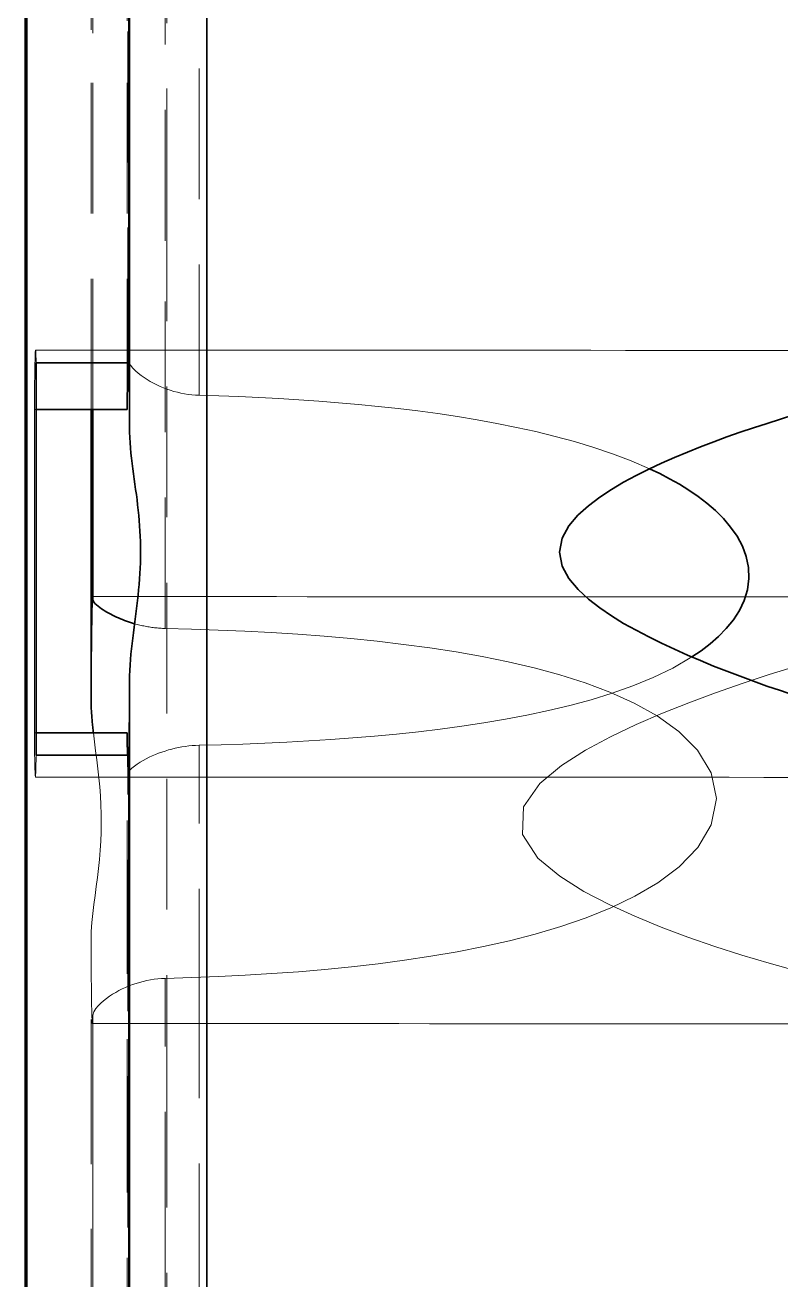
# Model space of a CAD drawing. Header units: millimetres. Extents: x 10 to 410, y 10 to 287.
# Drawn here: x 203.39 to 206.28, y 217.059 to 221.857 of the extents above; entities that cross this region are included whole.
import ezdxf

# ---------------------------------------------------------------- set-up
doc = ezdxf.new("R2010")
doc.units = ezdxf.units.MM
doc.linetypes.add('DASHED', pattern=[0.75, 0.5, -0.25])
doc.layers.add('HIDDEN', color=8, linetype='DASHED', lineweight=18)
doc.layers.add('VISIBLE', color=7, linetype='CONTINUOUS', lineweight=35)

msp = doc.modelspace()

# ---------------------------------------------------------------- linework, layer by layer
at = {"layer": 'HIDDEN'}
for points in [[(203.9321, 194), (203.9321, 197.3893), (203.9321, 200.7786), (203.9321, 204.1678), (203.9321, 207.5571), (203.9321, 210.9464), (203.9321, 214.3357), (203.9321, 217.7249), (203.9321, 221.1142), (203.9321, 224.5035), (203.9321, 227.8928), (203.9321, 231.2821), (203.9321, 234.6713), (203.9321, 238.0606), (203.9321, 241.4499), (203.9321, 244.8392), (203.9321, 248.2284), (203.9321, 251.6177), (203.9321, 255.007), (203.9321, 258.3963), (203.9321, 261.7856), (203.9321, 265.1748), (203.9321, 268.5641), (203.9321, 271.9534)], [(203.78, 220.3867), (203.78, 221.8735), (203.78, 223.3604), (203.78, 224.8473), (203.78, 226.3341), (203.78, 227.821), (203.78, 229.3078), (203.78, 230.7947), (203.78, 232.2816), (203.78, 233.7684), (203.78, 235.2553), (203.78, 236.7421), (203.78, 238.229), (203.78, 239.7158), (203.78, 241.2027), (203.78, 242.6896), (203.78, 244.1764), (203.78, 245.6633), (203.78, 247.1501), (203.78, 248.637), (203.78, 250.1239), (203.78, 251.6107), (203.78, 253.0976), (203.78, 254.5844)], [(204.0549, 220.4415), (204.0549, 221.9239), (204.0549, 223.4063), (204.0549, 224.8887), (204.0549, 226.3711), (204.0549, 227.8535), (204.0549, 229.3359), (204.0549, 230.8183), (204.0549, 232.3007), (204.0549, 233.7831), (204.0549, 235.2655), (204.0549, 236.7479), (204.0549, 238.2303), (204.0549, 239.7127), (204.0549, 241.1951), (204.0549, 242.6775), (204.0549, 244.1599), (204.0549, 245.6422), (204.0549, 247.1246), (204.0549, 248.607), (204.0549, 250.0894), (204.0549, 251.5718), (204.0549, 253.0542), (204.0549, 254.5366)], [(203.7828, 220.5818), (203.7828, 222.0533), (203.7828, 223.5249), (203.7828, 224.9964), (203.7828, 226.468), (203.7828, 227.9395), (203.7828, 229.4111), (203.7828, 230.8826), (203.7828, 232.3541), (203.7828, 233.8257), (203.7828, 235.2972), (203.7828, 236.7688), (203.7828, 238.2403), (203.7828, 239.7119), (203.7828, 241.1834), (203.7828, 242.655), (203.7828, 244.1265), (203.7828, 245.5981), (203.7828, 247.0696), (203.7828, 248.5412), (203.7828, 250.0127), (203.7828, 251.4843), (203.7828, 252.9558), (203.7828, 254.4274)], [(203.7828, 220.5824), (203.7828, 222.0539), (203.7828, 223.5254), (203.7828, 224.9969), (203.7828, 226.4684), (203.7828, 227.9399), (203.7828, 229.4114), (203.7828, 230.8829), (203.7828, 232.3544), (203.7828, 233.8259), (203.7828, 235.2974), (203.7828, 236.7689), (203.7828, 238.2404), (203.7828, 239.7119), (203.7828, 241.1834), (203.7828, 242.6549), (203.7828, 244.1265), (203.7828, 245.598), (203.7828, 247.0695), (203.7828, 248.541), (203.7828, 250.0125), (203.7828, 251.484), (203.7828, 252.9555), (203.7828, 254.427)], [(203.6418, 220.3867), (203.6418, 221.8391), (203.6418, 223.2914), (203.6418, 224.7437), (203.6418, 226.196), (203.6418, 227.6483), (203.6418, 229.1006), (203.6418, 230.5529), (203.6418, 232.0052), (203.6418, 233.4576), (203.6418, 234.9099), (203.6418, 236.3622), (203.6418, 237.8145), (203.6418, 239.2668), (203.6418, 240.7191), (203.6418, 242.1714), (203.6418, 243.6237), (203.6418, 245.0761), (203.6418, 246.5284), (203.6418, 247.9807), (203.6418, 249.433), (203.6418, 250.8853), (203.6418, 252.3376), (203.6418, 253.7899)], [(203.6418, 220.3867), (203.6418, 221.8389), (203.6418, 223.2911), (203.6418, 224.7433), (203.6418, 226.1954), (203.6418, 227.6476), (203.6418, 229.0998), (203.6418, 230.552), (203.6418, 232.0042), (203.6418, 233.4563), (203.6418, 234.9085), (203.6418, 236.3607), (203.6418, 237.8129), (203.6418, 239.265), (203.6418, 240.7172), (203.6418, 242.1694), (203.6418, 243.6216), (203.6418, 245.0737), (203.6418, 246.5259), (203.6418, 247.9781), (203.6418, 249.4303), (203.6418, 250.8824), (203.6418, 252.3346), (203.6418, 253.7868)], [(203.9252, 219.5501), (203.9252, 221.0324), (203.9252, 222.5148), (203.9252, 223.9972), (203.9252, 225.4796), (203.9252, 226.962), (203.9252, 228.4444), (203.9252, 229.9268), (203.9252, 231.4092), (203.9252, 232.8916), (203.9252, 234.374), (203.9252, 235.8564), (203.9252, 237.3388), (203.9252, 238.8212), (203.9252, 240.3036), (203.9252, 241.786), (203.9252, 243.2684), (203.9252, 244.7508), (203.9252, 246.2332), (203.9252, 247.7156), (203.9252, 249.198), (203.9252, 250.6804), (203.9252, 252.1628), (203.9252, 253.6452)], [(203.6486, 220.3867), (203.6486, 221.8266), (203.6486, 223.2665), (203.6486, 224.7064), (203.6486, 226.1464), (203.6486, 227.5863), (203.6486, 229.0262), (203.6486, 230.4661), (203.6486, 231.906), (203.6486, 233.3459), (203.6486, 234.7858), (203.6486, 236.2257), (203.6486, 237.6656), (203.6486, 239.1055), (203.6486, 240.5454), (203.6486, 241.9853), (203.6486, 243.4252), (203.6486, 244.8651), (203.6486, 246.305), (203.6486, 247.7449), (203.6486, 249.1848), (203.6486, 250.6247), (203.6486, 252.0646), (203.6486, 253.5045)], [(203.4252, 220.3868), (203.4253, 220.3967), (203.4254, 220.4066), (203.4255, 220.4165), (203.4255, 220.4264), (203.4256, 220.4363), (203.4258, 220.4462), (203.4259, 220.4561), (203.426, 220.466), (203.4261, 220.4759), (203.4262, 220.4858), (203.4263, 220.4957), (203.4265, 220.5056), (203.4266, 220.5155), (203.4268, 220.5254), (203.4269, 220.5353), (203.4271, 220.5452), (203.4273, 220.5551), (203.4275, 220.5649), (203.4278, 220.5748), (203.428, 220.5847), (203.4283, 220.5946), (203.4288, 220.6045), (203.4298, 220.6143)], [(203.4298, 220.6143), (203.4302, 220.6123), (203.4304, 220.6102), (203.4306, 220.608), (203.4307, 220.6059), (203.4308, 220.6038), (203.4309, 220.6017), (203.431, 220.5995), (203.4311, 220.5974), (203.4311, 220.5953), (203.4312, 220.5932), (203.4313, 220.591), (203.4314, 220.5889), (203.4314, 220.5868), (203.4315, 220.5847), (203.4315, 220.5826), (203.4316, 220.5804), (203.4317, 220.5783), (203.4317, 220.5762), (203.4318, 220.5741), (203.4318, 220.5719), (203.4319, 220.5698), (203.4319, 220.5677), (203.4319, 220.5656)], [(203.4298, 220.6143), (203.5624, 220.6142), (203.6951, 220.6142), (203.8278, 220.6141), (203.9605, 220.6141), (204.0932, 220.614), (204.2259, 220.614), (204.3586, 220.6139), (204.4912, 220.6138), (204.6239, 220.6138), (204.7566, 220.6137), (204.8893, 220.6137), (205.022, 220.6136), (205.1547, 220.6136), (205.2873, 220.6135), (205.42, 220.6134), (205.5527, 220.6134), (205.6854, 220.6133), (205.8181, 220.6133), (205.9508, 220.6132), (206.0834, 220.6132), (206.2161, 220.6131), (206.3488, 220.613), (206.4815, 220.613)], [(203.7824, 220.5654), (203.7824, 220.5661), (203.7824, 220.5669), (203.7824, 220.5676), (203.7825, 220.5684), (203.7825, 220.5691), (203.7825, 220.5698), (203.7825, 220.5706), (203.7825, 220.5713), (203.7825, 220.5721), (203.7826, 220.5728), (203.7826, 220.5735), (203.7826, 220.5743), (203.7826, 220.575), (203.7826, 220.5758), (203.7827, 220.5765), (203.7827, 220.5772), (203.7827, 220.578), (203.7827, 220.5787), (203.7827, 220.5795), (203.7828, 220.5802), (203.7828, 220.5809), (203.7828, 220.5817), (203.7828, 220.5824)], [(203.7828, 220.5824), (203.7828, 220.5824), (203.7828, 220.5824), (203.7828, 220.5823), (203.7828, 220.5823), (203.7828, 220.5823), (203.7828, 220.5822), (203.7828, 220.5822), (203.7828, 220.5822), (203.7828, 220.5822), (203.7828, 220.5821), (203.7828, 220.5821), (203.7828, 220.5821), (203.7828, 220.582), (203.7828, 220.582), (203.7828, 220.582), (203.7828, 220.582), (203.7828, 220.5819), (203.7828, 220.5819), (203.7828, 220.5819), (203.7828, 220.5819), (203.7828, 220.5818), (203.7828, 220.5818), (203.7828, 220.5818)], [(203.7828, 220.5818), (203.7861, 220.5683), (203.7931, 220.5562), (203.8019, 220.5453), (203.8117, 220.5353), (203.8222, 220.5261), (203.8332, 220.5174), (203.8446, 220.5093), (203.8563, 220.5016), (203.8683, 220.4944), (203.8806, 220.4877), (203.893, 220.4814), (203.9057, 220.4755), (203.9186, 220.47), (203.9317, 220.4651), (203.945, 220.4605), (203.9583, 220.4564), (203.9719, 220.4528), (203.9855, 220.4497), (203.9992, 220.447), (204.0131, 220.4449), (204.027, 220.4433), (204.0409, 220.4421), (204.0549, 220.4415)], [(205.7779, 220.1603), (205.7078, 220.1905), (205.6364, 220.2176), (205.5641, 220.2421), (205.491, 220.2642), (205.4174, 220.2842), (205.3432, 220.3024), (205.2687, 220.3189), (205.1938, 220.3339), (205.1187, 220.3476), (205.0434, 220.36), (204.9679, 220.3712), (204.8922, 220.3814), (204.8164, 220.3907), (204.7405, 220.399), (204.6645, 220.4065), (204.5885, 220.4132), (204.5124, 220.4192), (204.4362, 220.4245), (204.36, 220.4291), (204.2838, 220.4331), (204.2075, 220.4365), (204.1312, 220.4393), (204.0549, 220.4415)], [(203.4252, 220.3868), (203.4255, 220.3868), (203.4258, 220.3868), (203.4261, 220.3868), (203.4264, 220.3868), (203.4267, 220.3868), (203.4269, 220.3868), (203.4272, 220.3868), (203.4275, 220.3868), (203.4278, 220.3868), (203.4281, 220.3868), (203.4284, 220.3868), (203.4287, 220.3868), (203.429, 220.3868), (203.4293, 220.3868), (203.4296, 220.3868), (203.4299, 220.3868), (203.4302, 220.3868), (203.4305, 220.3868), (203.4308, 220.3868), (203.4311, 220.3868), (203.4314, 220.3868), (203.4317, 220.3868), (203.4319, 220.3868)], [(203.4252, 219.1512), (203.4252, 219.205), (203.4252, 219.2587), (203.4252, 219.3124), (203.4252, 219.3661), (203.4252, 219.4198), (203.4252, 219.4736), (203.4252, 219.5273), (203.4252, 219.581), (203.4252, 219.6347), (203.4252, 219.6885), (203.4252, 219.7422), (203.4252, 219.7959), (203.4252, 219.8496), (203.4252, 219.9033), (203.4252, 219.9571), (203.4252, 220.0108), (203.4252, 220.0645), (203.4252, 220.1182), (203.4252, 220.1719), (203.4252, 220.2257), (203.4252, 220.2794), (203.4252, 220.3331), (203.4252, 220.3868)], [(203.6475, 219.6718), (203.7648, 219.6717), (203.882, 219.6717), (203.9993, 219.6716), (204.1165, 219.6716), (204.2338, 219.6715), (204.351, 219.6715), (204.4683, 219.6714), (204.5855, 219.6714), (204.7028, 219.6713), (204.8201, 219.6713), (204.9373, 219.6712), (205.0546, 219.6712), (205.1718, 219.6711), (205.2891, 219.6711), (205.4063, 219.671), (205.5236, 219.671), (205.6408, 219.6709), (205.7581, 219.6709), (205.8754, 219.6708), (205.9926, 219.6708), (206.1099, 219.6707), (206.2271, 219.6707), (206.3444, 219.6706)], [(203.8084, 219.568), (203.8133, 219.5666), (203.8183, 219.5653), (203.8233, 219.564), (203.8283, 219.5627), (203.8333, 219.5616), (203.8384, 219.5604), (203.8434, 219.5594), (203.8484, 219.5584), (203.8535, 219.5574), (203.8586, 219.5565), (203.8637, 219.5557), (203.8688, 219.5549), (203.8739, 219.5541), (203.879, 219.5535), (203.8841, 219.5529), (203.8892, 219.5523), (203.8943, 219.5518), (203.8995, 219.5514), (203.9046, 219.551), (203.9097, 219.5507), (203.9149, 219.5504), (203.92, 219.5502), (203.9252, 219.5501)], [(203.9252, 219.5501), (204.0267, 219.5474), (204.1282, 219.5439), (204.2297, 219.5394), (204.3311, 219.534), (204.4324, 219.5276), (204.5337, 219.52), (204.6348, 219.5111), (204.7359, 219.5009), (204.8367, 219.4891), (204.9374, 219.4756), (205.0378, 219.4602), (205.1378, 219.4426), (205.2373, 219.4224), (205.3362, 219.3993), (205.4342, 219.3727), (205.531, 219.342), (205.6261, 219.3064), (205.7187, 219.2647), (205.8074, 219.2154), (205.8898, 219.1562), (205.9616, 219.0846), (206.014, 218.998), (206.0341, 218.8992)], [(204.0549, 219.1033), (204.1389, 219.1053), (204.223, 219.108), (204.3069, 219.1113), (204.3909, 219.1152), (204.4748, 219.1198), (204.5587, 219.1251), (204.6426, 219.1312), (204.7263, 219.1382), (204.81, 219.1461), (204.8936, 219.1549), (204.9771, 219.1649), (205.0604, 219.1761), (205.1435, 219.1886), (205.2264, 219.2026), (205.309, 219.2182), (205.3912, 219.2357), (205.473, 219.2553), (205.5541, 219.2774), (205.6344, 219.3022), (205.7136, 219.3303), (205.7913, 219.3622), (205.867, 219.3987), (205.9397, 219.4409)], [(206.3395, 218.2406), (206.2348, 218.2699), (206.1306, 218.3012), (206.0271, 218.3344), (205.9244, 218.37), (205.8225, 218.4081), (205.7219, 218.4493), (205.623, 218.4944), (205.5265, 218.5446), (205.4344, 218.6022), (205.3511, 218.6719), (205.292, 218.7621), (205.2956, 218.8683), (205.3577, 218.9567), (205.4413, 219.0261), (205.533, 219.0845), (205.6287, 219.1359), (205.7269, 219.1826), (205.8268, 219.2257), (205.9278, 219.266), (206.0297, 219.3038), (206.1323, 219.3397), (206.2356, 219.3736), (206.3395, 219.4058)], [(203.4252, 219.1512), (203.4255, 219.1512), (203.4258, 219.1512), (203.4261, 219.1512), (203.4264, 219.1512), (203.4267, 219.1512), (203.4269, 219.1512), (203.4272, 219.1512), (203.4275, 219.1512), (203.4278, 219.1512), (203.4281, 219.1512), (203.4284, 219.1512), (203.4287, 219.1512), (203.429, 219.1512), (203.4293, 219.1512), (203.4296, 219.1512), (203.4299, 219.1512), (203.4302, 219.1512), (203.4305, 219.1512), (203.4308, 219.1512), (203.4311, 219.1512), (203.4314, 219.1512), (203.4317, 219.1512), (203.4319, 219.1512)], [(203.4291, 218.9819), (203.4282, 218.9892), (203.4278, 218.9966), (203.4276, 219.0039), (203.4273, 219.0113), (203.4272, 219.0186), (203.427, 219.026), (203.4268, 219.0334), (203.4267, 219.0407), (203.4265, 219.0481), (203.4264, 219.0555), (203.4263, 219.0628), (203.4262, 219.0702), (203.4261, 219.0776), (203.4259, 219.0849), (203.4258, 219.0923), (203.4258, 219.0997), (203.4257, 219.107), (203.4256, 219.1144), (203.4255, 219.1218), (203.4254, 219.1291), (203.4253, 219.1365), (203.4253, 219.1439), (203.4252, 219.1512)], [(203.6418, 218.3566), (203.6428, 218.3913), (203.6453, 218.4259), (203.6488, 218.4604), (203.6529, 218.4949), (203.6574, 218.5293), (203.662, 218.5637), (203.6664, 218.5981), (203.6704, 218.6326), (203.674, 218.6671), (203.677, 218.7017), (203.6792, 218.7363), (203.6807, 218.771), (203.6812, 218.8057), (203.6809, 218.8404), (203.6798, 218.8751), (203.6778, 218.9097), (203.6751, 218.9443), (203.6718, 218.9789), (203.668, 219.0134), (203.6638, 219.0478), (203.6595, 219.0822), (203.6551, 219.1167), (203.6509, 219.1511)], [(203.78, 199.9262), (203.78, 200.7621), (203.78, 201.5979), (203.78, 202.4338), (203.78, 203.2697), (203.78, 204.1055), (203.78, 204.9414), (203.78, 205.7772), (203.78, 206.6131), (203.78, 207.449), (203.78, 208.2848), (203.78, 209.1207), (203.78, 209.9566), (203.78, 210.7924), (203.78, 211.6283), (203.78, 212.4642), (203.78, 213.3), (203.78, 214.1359), (203.78, 214.9718), (203.78, 215.8076), (203.78, 216.6435), (203.78, 217.4794), (203.78, 218.3152), (203.78, 219.1511)], [(203.4319, 219.0656), (203.4319, 219.0619), (203.4318, 219.0583), (203.4318, 219.0547), (203.4317, 219.051), (203.4316, 219.0474), (203.4316, 219.0437), (203.4315, 219.0401), (203.4314, 219.0365), (203.4313, 219.0328), (203.4312, 219.0292), (203.4312, 219.0255), (203.4311, 219.0219), (203.431, 219.0182), (203.4309, 219.0146), (203.4308, 219.011), (203.4307, 219.0073), (203.4306, 219.0037), (203.4304, 219), (203.4303, 218.9964), (203.4301, 218.9928), (203.4299, 218.9891), (203.4297, 218.9855), (203.4291, 218.9819)], [(203.7828, 218.9936), (203.7827, 218.9967), (203.7826, 218.9999), (203.7825, 219.003), (203.7823, 219.0061), (203.7823, 219.0092), (203.7822, 219.0123), (203.7821, 219.0155), (203.782, 219.0186), (203.7819, 219.0217), (203.7819, 219.0248), (203.7818, 219.028), (203.7817, 219.0311), (203.7816, 219.0342), (203.7816, 219.0373), (203.7815, 219.0404), (203.7815, 219.0436), (203.7814, 219.0467), (203.7813, 219.0498), (203.7813, 219.0529), (203.7812, 219.0561), (203.7812, 219.0592), (203.7811, 219.0623), (203.7811, 219.0654)], [(203.7828, 218.994), (203.7882, 219.0058), (203.7973, 219.0153), (203.8075, 219.0237), (203.8182, 219.0313), (203.8293, 219.0384), (203.8407, 219.0451), (203.8523, 219.0513), (203.8641, 219.0572), (203.8761, 219.0627), (203.8882, 219.0679), (203.9005, 219.0728), (203.9128, 219.0773), (203.9254, 219.0814), (203.938, 219.0853), (203.9507, 219.0888), (203.9635, 219.0919), (203.9764, 219.0946), (203.9893, 219.097), (204.0024, 219.099), (204.0154, 219.1007), (204.0286, 219.1019), (204.0417, 219.1028), (204.0549, 219.1033)], [(204.0549, 194.969), (204.0549, 196.0183), (204.0549, 197.0677), (204.0549, 198.117), (204.0549, 199.1663), (204.0549, 200.2156), (204.0549, 201.2649), (204.0549, 202.3142), (204.0549, 203.3636), (204.0549, 204.4129), (204.0549, 205.4622), (204.0549, 206.5115), (204.0549, 207.5608), (204.0549, 208.6101), (204.0549, 209.6594), (204.0549, 210.7088), (204.0549, 211.7581), (204.0549, 212.8074), (204.0549, 213.8567), (204.0549, 214.906), (204.0549, 215.9553), (204.0549, 217.0046), (204.0549, 218.054), (204.0549, 219.1033)], [(203.4291, 218.9819), (203.5617, 218.9819), (203.6944, 218.9818), (203.8271, 218.9818), (203.9598, 218.9817), (204.0925, 218.9816), (204.2252, 218.9816), (204.3578, 218.9815), (204.4905, 218.9815), (204.6232, 218.9814), (204.7559, 218.9814), (204.8886, 218.9813), (205.0213, 218.9812), (205.1539, 218.9812), (205.2866, 218.9811), (205.4193, 218.9811), (205.552, 218.981), (205.6847, 218.981), (205.8174, 218.9809), (205.9501, 218.9808), (206.0827, 218.9808), (206.2154, 218.9807), (206.3481, 218.9807), (206.4808, 218.9806)], [(203.7828, 218.9936), (203.7828, 218.9936), (203.7828, 218.9936), (203.7828, 218.9937), (203.7828, 218.9937), (203.7828, 218.9937), (203.7828, 218.9937), (203.7828, 218.9937), (203.7828, 218.9937), (203.7828, 218.9938), (203.7828, 218.9938), (203.7828, 218.9938), (203.7828, 218.9938), (203.7828, 218.9938), (203.7828, 218.9939), (203.7828, 218.9939), (203.7828, 218.9939), (203.7828, 218.9939), (203.7828, 218.9939), (203.7828, 218.9939), (203.7828, 218.994), (203.7828, 218.994), (203.7828, 218.994), (203.7828, 218.994)], [(203.7828, 199.9453), (203.7828, 200.7735), (203.7828, 201.6017), (203.7828, 202.4299), (203.7828, 203.2581), (203.7828, 204.0863), (203.7828, 204.9145), (203.7828, 205.7427), (203.7828, 206.5709), (203.7828, 207.3991), (203.7828, 208.2273), (203.7828, 209.0555), (203.7828, 209.8837), (203.7828, 210.7119), (203.7828, 211.5402), (203.7828, 212.3684), (203.7828, 213.1966), (203.7828, 214.0248), (203.7828, 214.853), (203.7828, 215.6812), (203.7828, 216.5094), (203.7828, 217.3376), (203.7828, 218.1658), (203.7828, 218.994)], [(203.7828, 199.9453), (203.7828, 200.7735), (203.7828, 201.6017), (203.7828, 202.4299), (203.7828, 203.2581), (203.7828, 204.0863), (203.7828, 204.9144), (203.7828, 205.7426), (203.7828, 206.5708), (203.7828, 207.399), (203.7828, 208.2272), (203.7828, 209.0554), (203.7828, 209.8836), (203.7828, 210.7117), (203.7828, 211.5399), (203.7828, 212.3681), (203.7828, 213.1963), (203.7828, 214.0245), (203.7828, 214.8527), (203.7828, 215.6809), (203.7828, 216.5091), (203.7828, 217.3372), (203.7828, 218.1654), (203.7828, 218.9936)], [(206.0341, 218.8992), (206.014, 218.7997), (205.9622, 218.7122), (205.8914, 218.6389), (205.8098, 218.5776), (205.7219, 218.5258), (205.6299, 218.4816), (205.5353, 218.4435), (205.4387, 218.4103), (205.3409, 218.3814), (205.242, 218.356), (205.1424, 218.3336), (205.0422, 218.314), (204.9417, 218.2967), (204.8407, 218.2815), (204.7395, 218.2681), (204.6381, 218.2565), (204.5365, 218.2464), (204.4348, 218.2376), (204.333, 218.2302), (204.2312, 218.224), (204.1292, 218.2189), (204.0272, 218.2148), (203.9252, 218.2118)], [(203.6418, 218.3534), (203.6418, 218.3536), (203.6418, 218.3537), (203.6418, 218.3538), (203.6418, 218.354), (203.6418, 218.3541), (203.6418, 218.3543), (203.6418, 218.3544), (203.6418, 218.3545), (203.6418, 218.3547), (203.6418, 218.3548), (203.6418, 218.3549), (203.6418, 218.3551), (203.6418, 218.3552), (203.6418, 218.3553), (203.6418, 218.3555), (203.6418, 218.3556), (203.6418, 218.3557), (203.6418, 218.3559), (203.6418, 218.356), (203.6418, 218.3562), (203.6418, 218.3563), (203.6418, 218.3564), (203.6418, 218.3566)], [(203.6418, 199.9263), (203.6418, 200.7276), (203.6418, 201.5289), (203.6418, 202.3302), (203.6418, 203.1315), (203.6418, 203.9328), (203.6418, 204.7342), (203.6418, 205.5355), (203.6418, 206.3368), (203.6418, 207.1381), (203.6418, 207.9394), (203.6418, 208.7408), (203.6418, 209.5421), (203.6418, 210.3434), (203.6418, 211.1447), (203.6418, 211.946), (203.6418, 212.7473), (203.6418, 213.5487), (203.6418, 214.35), (203.6418, 215.1513), (203.6418, 215.9526), (203.6418, 216.7539), (203.6418, 217.5552), (203.6418, 218.3566)], [(203.6468, 218.0394), (203.6456, 218.053), (203.6451, 218.0666), (203.6448, 218.0803), (203.6445, 218.0939), (203.6442, 218.1076), (203.644, 218.1212), (203.6438, 218.1349), (203.6436, 218.1485), (203.6434, 218.1622), (203.6433, 218.1759), (203.6431, 218.1895), (203.643, 218.2032), (203.6428, 218.2168), (203.6427, 218.2305), (203.6426, 218.2442), (203.6425, 218.2578), (203.6424, 218.2715), (203.6423, 218.2851), (203.6422, 218.2988), (203.6421, 218.3125), (203.642, 218.3261), (203.6419, 218.3398), (203.6418, 218.3534)], [(203.6418, 199.9263), (203.6418, 200.7274), (203.6418, 201.5286), (203.6418, 202.3298), (203.6418, 203.131), (203.6418, 203.9322), (203.6418, 204.7333), (203.6418, 205.5345), (203.6418, 206.3357), (203.6418, 207.1369), (203.6418, 207.9381), (203.6418, 208.7393), (203.6418, 209.5404), (203.6418, 210.3416), (203.6418, 211.1428), (203.6418, 211.944), (203.6418, 212.7452), (203.6418, 213.5463), (203.6418, 214.3475), (203.6418, 215.1487), (203.6418, 215.9499), (203.6418, 216.7511), (203.6418, 217.5523), (203.6418, 218.3534)], [(203.6486, 218.0711), (203.6523, 218.0847), (203.6597, 218.0967), (203.6688, 218.1076), (203.6788, 218.1175), (203.6895, 218.1268), (203.7007, 218.1355), (203.7123, 218.1436), (203.7242, 218.1513), (203.7364, 218.1585), (203.7488, 218.1653), (203.7614, 218.1716), (203.7743, 218.1775), (203.7874, 218.183), (203.8006, 218.188), (203.814, 218.1926), (203.8275, 218.1967), (203.8412, 218.2004), (203.855, 218.2036), (203.8689, 218.2062), (203.8829, 218.2084), (203.8969, 218.2101), (203.9111, 218.2112), (203.9252, 218.2118)], [(203.9252, 194.9711), (203.9252, 195.9816), (203.9252, 196.992), (203.9252, 198.0025), (203.9252, 199.013), (203.9252, 200.0234), (203.9252, 201.0339), (203.9252, 202.0443), (203.9252, 203.0548), (203.9252, 204.0653), (203.9252, 205.0757), (203.9252, 206.0862), (203.9252, 207.0967), (203.9252, 208.1071), (203.9252, 209.1176), (203.9252, 210.1281), (203.9252, 211.1385), (203.9252, 212.149), (203.9252, 213.1595), (203.9252, 214.1699), (203.9252, 215.1804), (203.9252, 216.1909), (203.9252, 217.2013), (203.9252, 218.2118)], [(203.6486, 218.0711), (203.6486, 218.0698), (203.6485, 218.0684), (203.6485, 218.067), (203.6484, 218.0656), (203.6484, 218.0642), (203.6483, 218.0628), (203.6483, 218.0615), (203.6483, 218.0601), (203.6482, 218.0587), (203.6482, 218.0573), (203.6481, 218.0559), (203.648, 218.0545), (203.648, 218.0531), (203.6479, 218.0518), (203.6479, 218.0504), (203.6478, 218.049), (203.6477, 218.0476), (203.6476, 218.0462), (203.6475, 218.0448), (203.6474, 218.0435), (203.6473, 218.0421), (203.6472, 218.0407), (203.6468, 218.0394)], [(203.6486, 216.7395), (203.6486, 216.7974), (203.6486, 216.8553), (203.6486, 216.9132), (203.6486, 216.9711), (203.6486, 217.029), (203.6486, 217.0869), (203.6486, 217.1448), (203.6486, 217.2027), (203.6486, 217.2606), (203.6486, 217.3185), (203.6486, 217.3764), (203.6486, 217.4343), (203.6486, 217.4922), (203.6486, 217.5501), (203.6486, 217.608), (203.6486, 217.6659), (203.6486, 217.7238), (203.6486, 217.7817), (203.6486, 217.8396), (203.6486, 217.8975), (203.6486, 217.9554), (203.6486, 218.0132), (203.6486, 218.0711)], [(203.6468, 218.0394), (203.7641, 218.0394), (203.8813, 218.0393), (203.9986, 218.0392), (204.1158, 218.0392), (204.2331, 218.0391), (204.3503, 218.0391), (204.4676, 218.039), (204.5848, 218.039), (204.7021, 218.0389), (204.8194, 218.0389), (204.9366, 218.0388), (205.0539, 218.0388), (205.1711, 218.0387), (205.2884, 218.0387), (205.4056, 218.0386), (205.5229, 218.0386), (205.6401, 218.0385), (205.7574, 218.0385), (205.8747, 218.0384), (205.9919, 218.0384), (206.1092, 218.0383), (206.2264, 218.0383), (206.3437, 218.0382)]]:
    msp.add_lwpolyline(points, dxfattribs=at)
at = {"layer": 'VISIBLE'}
for points in [[(204.0844, 195.0466), (204.0844, 198.4359), (204.0844, 201.8252), (204.0844, 205.2144), (204.0844, 208.6037), (204.0844, 211.993), (204.0844, 215.3823), (204.0844, 218.7715), (204.0844, 222.1608), (204.0844, 225.5501), (204.0844, 228.9394), (204.0844, 232.3287), (204.0844, 235.7179), (204.0844, 239.1072), (204.0844, 242.4965), (204.0844, 245.8858), (204.0844, 249.275), (204.0844, 252.6643), (204.0844, 256.0536), (204.0844, 259.4429), (204.0844, 262.8322), (204.0844, 266.2214), (204.0844, 269.6107), (204.0844, 273)], [(203.3965, 199.9729), (203.3965, 202.9308), (203.3965, 205.8887), (203.3965, 208.8467), (203.3965, 211.8046), (203.3965, 214.7625), (203.3965, 217.7204), (203.3965, 220.6783), (203.3965, 223.6362), (203.3965, 226.5941), (203.3965, 229.5521), (203.3965, 232.51), (203.3965, 235.4679), (203.3965, 238.4258), (203.3965, 241.3837), (203.3965, 244.3416), (203.3965, 247.2995), (203.3965, 250.2575), (203.3965, 253.2154), (203.3965, 256.1733), (203.3965, 259.1312), (203.3965, 262.0891), (203.3965, 265.047), (203.3965, 268.005)], [(203.3897, 199.9264), (203.3897, 202.8843), (203.3897, 205.8422), (203.3897, 208.8001), (203.3897, 211.758), (203.3897, 214.7159), (203.3897, 217.6739), (203.3897, 220.6318), (203.3897, 223.5897), (203.3897, 226.5476), (203.3897, 229.5055), (203.3897, 232.4634), (203.3897, 235.4214), (203.3897, 238.3793), (203.3897, 241.3372), (203.3897, 244.2951), (203.3897, 247.253), (203.3897, 250.2109), (203.3897, 253.1688), (203.3897, 256.1268), (203.3897, 259.0847), (203.3897, 262.0426), (203.3897, 265.0005), (203.3897, 267.9584)], [(203.7896, 220.3001), (203.7896, 221.8002), (203.7896, 223.3003), (203.7896, 224.8004), (203.7896, 226.3005), (203.7896, 227.8006), (203.7896, 229.3007), (203.7896, 230.8008), (203.7896, 232.3009), (203.7896, 233.801), (203.7896, 235.3011), (203.7896, 236.8012), (203.7896, 238.3013), (203.7896, 239.8014), (203.7896, 241.3015), (203.7896, 242.8016), (203.7896, 244.3017), (203.7896, 245.8018), (203.7896, 247.3019), (203.7896, 248.802), (203.7896, 250.3021), (203.7896, 251.8022), (203.7896, 253.3023), (203.7896, 254.8024)], [(203.7868, 220.5654), (203.7868, 222.0408), (203.7868, 223.5161), (203.7868, 224.9915), (203.7868, 226.4669), (203.7868, 227.9422), (203.7868, 229.4176), (203.7868, 230.893), (203.7868, 232.3683), (203.7868, 233.8437), (203.7868, 235.3191), (203.7868, 236.7944), (203.7868, 238.2698), (203.7868, 239.7451), (203.7868, 241.2205), (203.7868, 242.6959), (203.7868, 244.1712), (203.7868, 245.6466), (203.7868, 247.122), (203.7868, 248.5973), (203.7868, 250.0727), (203.7868, 251.5481), (203.7868, 253.0234), (203.7868, 254.4988)], [(203.4319, 220.5656), (203.4474, 220.5655), (203.4628, 220.5655), (203.4782, 220.5655), (203.4937, 220.5655), (203.5091, 220.5655), (203.5245, 220.5655), (203.5399, 220.5655), (203.5554, 220.5655), (203.5708, 220.5655), (203.5862, 220.5655), (203.6017, 220.5655), (203.6171, 220.5655), (203.6325, 220.5655), (203.6479, 220.5655), (203.6634, 220.5655), (203.6788, 220.5654), (203.6942, 220.5654), (203.7097, 220.5654), (203.7251, 220.5654), (203.7405, 220.5654), (203.7559, 220.5654), (203.7714, 220.5654), (203.7868, 220.5654)], [(203.4319, 219.0656), (203.4319, 219.1308), (203.4319, 219.196), (203.4319, 219.2612), (203.4319, 219.3265), (203.4319, 219.3917), (203.4319, 219.4569), (203.4319, 219.5221), (203.4319, 219.5873), (203.4319, 219.6525), (203.4319, 219.7177), (203.4319, 219.783), (203.4319, 219.8482), (203.4319, 219.9134), (203.4319, 219.9786), (203.4319, 220.0438), (203.4319, 220.109), (203.4319, 220.1743), (203.4319, 220.2395), (203.4319, 220.3047), (203.4319, 220.3699), (203.4319, 220.4351), (203.4319, 220.5003), (203.4319, 220.5656)], [(203.78, 220.3867), (203.7801, 220.3945), (203.7802, 220.4022), (203.7802, 220.41), (203.7803, 220.4178), (203.7804, 220.4255), (203.7805, 220.4333), (203.7806, 220.4411), (203.7806, 220.4488), (203.7807, 220.4566), (203.7808, 220.4644), (203.7809, 220.4722), (203.781, 220.4799), (203.7811, 220.4877), (203.7812, 220.4955), (203.7813, 220.5032), (203.7814, 220.511), (203.7815, 220.5188), (203.7817, 220.5266), (203.7818, 220.5343), (203.7819, 220.5421), (203.7821, 220.5499), (203.7822, 220.5576), (203.7824, 220.5654)], [(203.7868, 220.5654), (203.787, 220.5539), (203.7872, 220.5423), (203.7874, 220.5308), (203.7876, 220.5193), (203.7878, 220.5077), (203.7879, 220.4962), (203.7881, 220.4847), (203.7882, 220.4731), (203.7883, 220.4616), (203.7884, 220.4501), (203.7886, 220.4385), (203.7887, 220.427), (203.7888, 220.4155), (203.7889, 220.4039), (203.789, 220.3924), (203.7891, 220.3809), (203.7891, 220.3693), (203.7892, 220.3578), (203.7893, 220.3463), (203.7894, 220.3347), (203.7895, 220.3232), (203.7895, 220.3117), (203.7896, 220.3001)], [(206.4857, 220.4106), (206.4336, 220.3962), (206.3817, 220.3815), (206.33, 220.3662), (206.2784, 220.3504), (206.2269, 220.3342), (206.1756, 220.3174), (206.1245, 220.3), (206.0736, 220.2821), (206.023, 220.2635), (205.9725, 220.2442), (205.9224, 220.2242), (205.8727, 220.2033), (205.8233, 220.1815), (205.7744, 220.1586), (205.7261, 220.1345), (205.6786, 220.1089), (205.6321, 220.0815), (205.587, 220.0519), (205.544, 220.0194), (205.504, 219.9832), (205.4692, 219.942), (205.4437, 219.8946), (205.4338, 219.8419)], [(203.4319, 220.3868), (203.4471, 220.3868), (203.4622, 220.3868), (203.4774, 220.3868), (203.4925, 220.3868), (203.5076, 220.3868), (203.5228, 220.3868), (203.5379, 220.3868), (203.553, 220.3868), (203.5682, 220.3868), (203.5833, 220.3868), (203.5984, 220.3868), (203.6136, 220.3868), (203.6287, 220.3867), (203.6438, 220.3867), (203.659, 220.3867), (203.6741, 220.3867), (203.6892, 220.3867), (203.7044, 220.3867), (203.7195, 220.3867), (203.7346, 220.3867), (203.7498, 220.3867), (203.7649, 220.3867), (203.78, 220.3867)], [(203.6418, 219.2845), (203.6418, 219.3325), (203.6418, 219.3804), (203.6418, 219.4283), (203.6418, 219.4762), (203.6418, 219.5241), (203.6418, 219.5721), (203.6418, 219.62), (203.6418, 219.6679), (203.6418, 219.7158), (203.6418, 219.7638), (203.6418, 219.8117), (203.6418, 219.8596), (203.6418, 219.9075), (203.6418, 219.9554), (203.6418, 220.0034), (203.6418, 220.0513), (203.6418, 220.0992), (203.6418, 220.1471), (203.6418, 220.1951), (203.6418, 220.243), (203.6418, 220.2909), (203.6418, 220.3388), (203.6418, 220.3867)], [(203.6418, 219.2812), (203.6418, 219.3292), (203.6418, 219.3773), (203.6418, 219.4254), (203.6418, 219.4734), (203.6418, 219.5215), (203.6418, 219.5696), (203.6418, 219.6176), (203.6418, 219.6657), (203.6418, 219.7138), (203.6418, 219.7618), (203.6418, 219.8099), (203.6418, 219.858), (203.6418, 219.9061), (203.6418, 219.9541), (203.6418, 220.0022), (203.6418, 220.0503), (203.6418, 220.0983), (203.6418, 220.1464), (203.6418, 220.1945), (203.6418, 220.2425), (203.6418, 220.2906), (203.6418, 220.3387), (203.6418, 220.3867)], [(203.6486, 219.6599), (203.6486, 219.6915), (203.6486, 219.7231), (203.6486, 219.7547), (203.6486, 219.7863), (203.6486, 219.8179), (203.6486, 219.8495), (203.6486, 219.8811), (203.6486, 219.9127), (203.6486, 219.9443), (203.6486, 219.9759), (203.6486, 220.0075), (203.6486, 220.0391), (203.6486, 220.0707), (203.6486, 220.1023), (203.6486, 220.1339), (203.6486, 220.1655), (203.6486, 220.1971), (203.6486, 220.2287), (203.6486, 220.2603), (203.6486, 220.2919), (203.6486, 220.3235), (203.6486, 220.3551), (203.6486, 220.3867)], [(203.7896, 220.3001), (203.79, 220.2801), (203.7911, 220.2602), (203.7926, 220.2402), (203.7945, 220.2203), (203.7967, 220.2005), (203.7991, 220.1806), (203.8017, 220.1608), (203.8044, 220.141), (203.8071, 220.1212), (203.8098, 220.1014), (203.8125, 220.0815), (203.8152, 220.0617), (203.8177, 220.0419), (203.8201, 220.022), (203.8223, 220.0022), (203.8243, 219.9823), (203.8261, 219.9624), (203.8277, 219.9424), (203.829, 219.9225), (203.83, 219.9025), (203.8307, 219.8825), (203.8312, 219.8625), (203.8313, 219.8425)], [(205.9397, 219.4409), (205.9752, 219.4649), (206.0092, 219.4908), (206.0414, 219.519), (206.0713, 219.5496), (206.0982, 219.5828), (206.1214, 219.6187), (206.1398, 219.6573), (206.1523, 219.6982), (206.1579, 219.7405), (206.1563, 219.7832), (206.1476, 219.8251), (206.1326, 219.8651), (206.1123, 219.9028), (206.0879, 219.9378), (206.0601, 219.9704), (206.0298, 220.0005), (205.9974, 220.0285), (205.9634, 220.0545), (205.9281, 220.0786), (205.8917, 220.1011), (205.8545, 220.1221), (205.8165, 220.1418), (205.7779, 220.1603)], [(203.8313, 219.8425), (203.8312, 219.8219), (203.8307, 219.8012), (203.8299, 219.7805), (203.8288, 219.7599), (203.8275, 219.7392), (203.8258, 219.7186), (203.824, 219.698), (203.8219, 219.6774), (203.8196, 219.6569), (203.8172, 219.6363), (203.8146, 219.6158), (203.812, 219.5953), (203.8093, 219.5748), (203.8066, 219.5543), (203.8039, 219.5338), (203.8012, 219.5133), (203.7987, 219.4927), (203.7964, 219.4722), (203.7943, 219.4516), (203.7924, 219.431), (203.791, 219.4104), (203.79, 219.3897), (203.7896, 219.369)], [(205.4338, 219.8419), (205.4438, 219.7886), (205.4694, 219.7407), (205.5042, 219.6989), (205.5441, 219.6619), (205.5872, 219.6285), (205.6322, 219.598), (205.6787, 219.5695), (205.7262, 219.5429), (205.7744, 219.5176), (205.8233, 219.4935), (205.8726, 219.4705), (205.9224, 219.4484), (205.9725, 219.427), (206.0229, 219.4064), (206.0736, 219.3864), (206.1244, 219.3671), (206.1756, 219.3482), (206.2268, 219.3299), (206.2783, 219.3121), (206.3299, 219.2948), (206.3817, 219.2779), (206.4336, 219.2614), (206.4857, 219.2454)], [(203.6418, 219.2845), (203.6419, 219.3014), (203.642, 219.3182), (203.6421, 219.3351), (203.6422, 219.3519), (203.6423, 219.3687), (203.6425, 219.3856), (203.6426, 219.4024), (203.6427, 219.4193), (203.6428, 219.4361), (203.643, 219.453), (203.6431, 219.4698), (203.6433, 219.4866), (203.6435, 219.5035), (203.6437, 219.5203), (203.6439, 219.5372), (203.6441, 219.554), (203.6443, 219.5708), (203.6446, 219.5877), (203.6449, 219.6045), (203.6452, 219.6214), (203.6456, 219.6382), (203.6462, 219.655), (203.6475, 219.6718)], [(203.6475, 219.6718), (203.6477, 219.6713), (203.6478, 219.6708), (203.6479, 219.6703), (203.648, 219.6698), (203.648, 219.6693), (203.6481, 219.6688), (203.6481, 219.6682), (203.6481, 219.6677), (203.6482, 219.6672), (203.6482, 219.6667), (203.6483, 219.6662), (203.6483, 219.6656), (203.6483, 219.6651), (203.6484, 219.6646), (203.6484, 219.6641), (203.6484, 219.6636), (203.6484, 219.6631), (203.6485, 219.6625), (203.6485, 219.662), (203.6485, 219.6615), (203.6485, 219.661), (203.6486, 219.6605), (203.6486, 219.6599)], [(203.6486, 219.6599), (203.6515, 219.6524), (203.6565, 219.6459), (203.6624, 219.6402), (203.6686, 219.6349), (203.6751, 219.6299), (203.6818, 219.6252), (203.6887, 219.6206), (203.6956, 219.6163), (203.7027, 219.6121), (203.7099, 219.6081), (203.7171, 219.6043), (203.7244, 219.6005), (203.7318, 219.5969), (203.7392, 219.5935), (203.7467, 219.5901), (203.7542, 219.5869), (203.7618, 219.5838), (203.7695, 219.5809), (203.7772, 219.578), (203.7849, 219.5753), (203.7927, 219.5727), (203.8005, 219.5703), (203.8084, 219.568)], [(203.7896, 219.369), (203.7895, 219.3558), (203.7894, 219.3426), (203.7894, 219.3294), (203.7893, 219.3162), (203.7892, 219.303), (203.7891, 219.2898), (203.789, 219.2766), (203.7889, 219.2634), (203.7888, 219.2502), (203.7887, 219.237), (203.7886, 219.2238), (203.7885, 219.2106), (203.7884, 219.1974), (203.7883, 219.1842), (203.7881, 219.171), (203.788, 219.1578), (203.7879, 219.1446), (203.7877, 219.1314), (203.7876, 219.1182), (203.7874, 219.105), (203.7872, 219.0918), (203.787, 219.0786), (203.7868, 219.0654)], [(203.7896, 195.0312), (203.7896, 196.0894), (203.7896, 197.1475), (203.7896, 198.2057), (203.7896, 199.2639), (203.7896, 200.322), (203.7896, 201.3802), (203.7896, 202.4384), (203.7896, 203.4965), (203.7896, 204.5547), (203.7896, 205.6129), (203.7896, 206.671), (203.7896, 207.7292), (203.7896, 208.7874), (203.7896, 209.8455), (203.7896, 210.9037), (203.7896, 211.9619), (203.7896, 213.02), (203.7896, 214.0782), (203.7896, 215.1364), (203.7896, 216.1945), (203.7896, 217.2527), (203.7896, 218.3109), (203.7896, 219.369)], [(203.6418, 219.2812), (203.6418, 219.2813), (203.6418, 219.2815), (203.6418, 219.2816), (203.6418, 219.2817), (203.6418, 219.2819), (203.6418, 219.282), (203.6418, 219.2822), (203.6418, 219.2823), (203.6418, 219.2825), (203.6418, 219.2826), (203.6418, 219.2828), (203.6418, 219.2829), (203.6418, 219.2831), (203.6418, 219.2832), (203.6418, 219.2834), (203.6418, 219.2835), (203.6418, 219.2837), (203.6418, 219.2838), (203.6418, 219.2839), (203.6418, 219.2841), (203.6418, 219.2842), (203.6418, 219.2844), (203.6418, 219.2845)], [(203.6509, 219.1511), (203.6503, 219.1568), (203.6497, 219.1624), (203.6491, 219.168), (203.6485, 219.1737), (203.6479, 219.1793), (203.6473, 219.185), (203.6468, 219.1906), (203.6462, 219.1962), (203.6457, 219.2019), (203.6452, 219.2075), (203.6448, 219.2132), (203.6443, 219.2189), (203.6439, 219.2245), (203.6436, 219.2302), (203.6432, 219.2358), (203.6429, 219.2415), (203.6426, 219.2471), (203.6424, 219.2528), (203.6422, 219.2585), (203.642, 219.2641), (203.6419, 219.2698), (203.6418, 219.2755), (203.6418, 219.2812)], [(203.4319, 219.1512), (203.4471, 219.1512), (203.4622, 219.1512), (203.4774, 219.1512), (203.4925, 219.1512), (203.5076, 219.1512), (203.5228, 219.1512), (203.5379, 219.1512), (203.553, 219.1512), (203.5682, 219.1512), (203.5833, 219.1512), (203.5984, 219.1512), (203.6136, 219.1512), (203.6287, 219.1511), (203.6438, 219.1511), (203.659, 219.1511), (203.6741, 219.1511), (203.6892, 219.1511), (203.7044, 219.1511), (203.7195, 219.1511), (203.7346, 219.1511), (203.7498, 219.1511), (203.7649, 219.1511), (203.78, 219.1511)], [(203.7811, 219.0654), (203.781, 219.0692), (203.781, 219.0729), (203.7809, 219.0766), (203.7809, 219.0803), (203.7808, 219.0841), (203.7808, 219.0878), (203.7807, 219.0915), (203.7807, 219.0952), (203.7806, 219.0989), (203.7806, 219.1027), (203.7805, 219.1064), (203.7805, 219.1101), (203.7804, 219.1138), (203.7804, 219.1176), (203.7803, 219.1213), (203.7803, 219.125), (203.7803, 219.1287), (203.7802, 219.1325), (203.7802, 219.1362), (203.7801, 219.1399), (203.7801, 219.1436), (203.7801, 219.1474), (203.78, 219.1511)], [(203.4319, 219.0656), (203.4474, 219.0656), (203.4628, 219.0656), (203.4782, 219.0656), (203.4937, 219.0656), (203.5091, 219.0656), (203.5245, 219.0655), (203.5399, 219.0655), (203.5554, 219.0655), (203.5708, 219.0655), (203.5862, 219.0655), (203.6017, 219.0655), (203.6171, 219.0655), (203.6325, 219.0655), (203.6479, 219.0655), (203.6634, 219.0655), (203.6788, 219.0655), (203.6942, 219.0655), (203.7097, 219.0655), (203.7251, 219.0655), (203.7405, 219.0655), (203.7559, 219.0654), (203.7714, 219.0654), (203.7868, 219.0654)], [(203.7868, 199.9727), (203.7868, 200.8029), (203.7868, 201.633), (203.7868, 202.4631), (203.7868, 203.2932), (203.7868, 204.1233), (203.7868, 204.9534), (203.7868, 205.7836), (203.7868, 206.6137), (203.7868, 207.4438), (203.7868, 208.2739), (203.7868, 209.104), (203.7868, 209.9341), (203.7868, 210.7643), (203.7868, 211.5944), (203.7868, 212.4245), (203.7868, 213.2546), (203.7868, 214.0847), (203.7868, 214.9148), (203.7868, 215.745), (203.7868, 216.5751), (203.7868, 217.4052), (203.7868, 218.2353), (203.7868, 219.0654)]]:
    msp.add_lwpolyline(points, dxfattribs=at)

doc.saveas('drawing.dxf')
